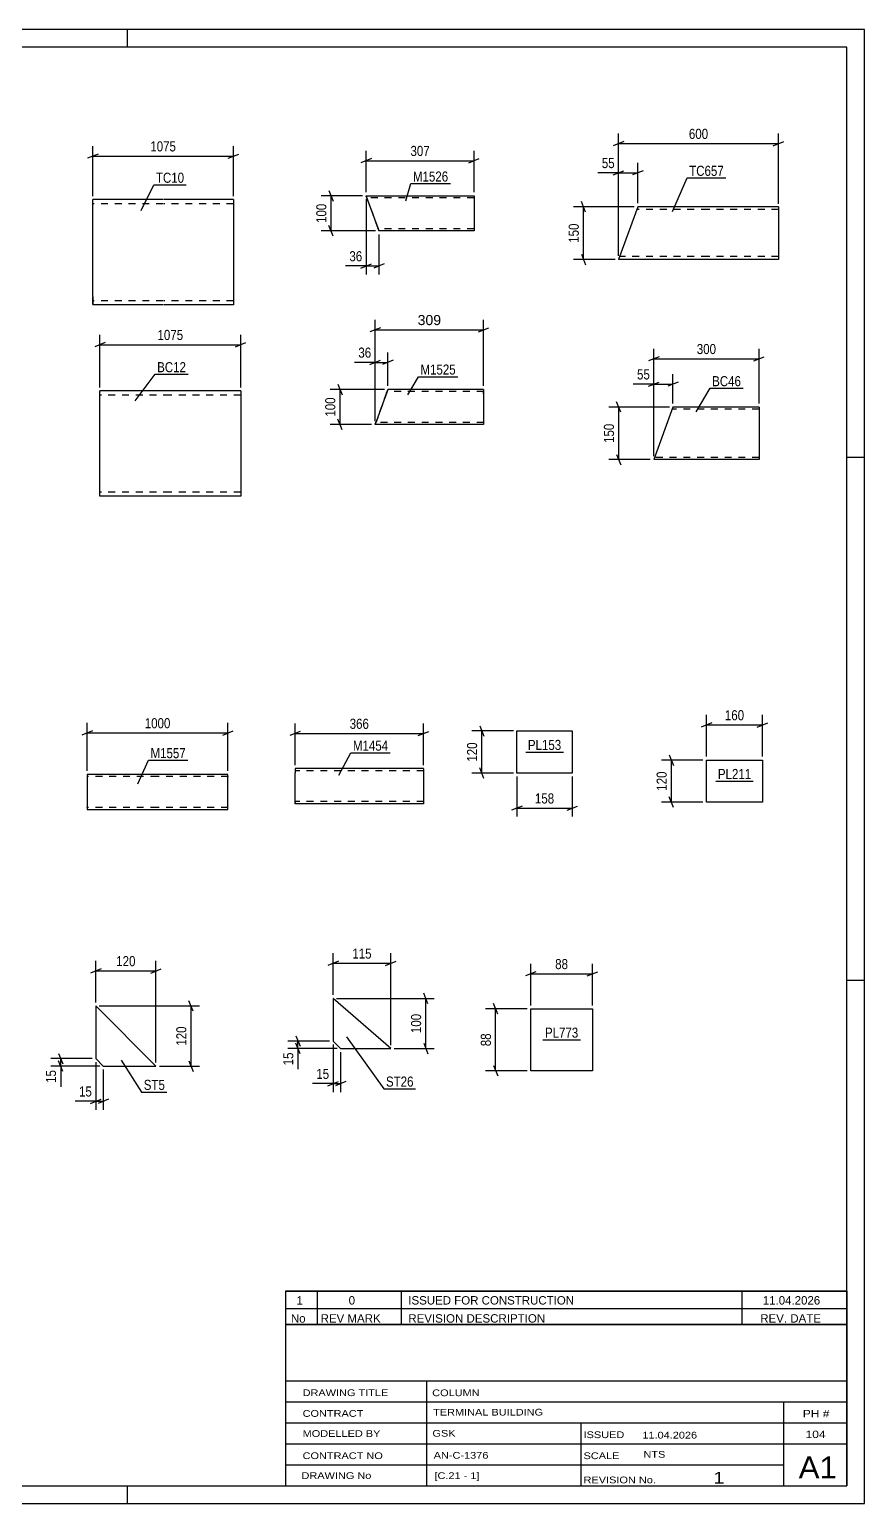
# Model space of a CAD drawing. Header units: millimetres. Extents: x 0 to 594, y 0 to 420.
# Drawn here: x 356 to 594, y 0 to 420 of the extents above; entities that cross this region are included whole.
import ezdxf

# ---------------------------------------------------------------- set-up
doc = ezdxf.new("R2010")
doc.units = ezdxf.units.MM
doc.linetypes.add('DXK_LINE_DOT2', pattern=[3.9198, 1.9599, -1.9599])
doc.styles.add('Arial', font='ARIAL.TTF', dxfattribs={"height": 0.2})
doc.styles.add('Arial Narrow', font='ARIALN.TTF', dxfattribs={"height": 0.2})

# ---------------------------------------------------------------- blocks, each defined once
blk = doc.blocks.new('Unknown-348436126-1134')
at = {"color": 5, "linetype": 'Continuous'}
for p, q in [((594, 420), (0, 420)), ((384, 415), (384, 420)), ((594, 0), (594, 420)), ((589, 415), (5, 415)), ((589, 5), (589, 415)), ((594, 298), (589, 298)), ((594, 149), (589, 149)), ((5, 5), (589, 5)), ((384, 0), (384, 5)), ((0, 0), (594, 0))]:
    blk.add_line(p, q, dxfattribs=at)
blk = doc.blocks.new('Part-348436126-11167 - 11166')
at = {"color": 2, "linetype": 'Continuous'}
for p, q in [((392.5, 207.73), (372.5, 207.73)), ((372.5, 207.73), (372.5, 197.82)), ((412.6, 207.73), (392.6, 207.73)), ((412.6, 198.93), (412.6, 207.73)), ((372.5, 197.82), (372.5, 197.73)), ((372.5, 197.73), (392.5, 197.73)), ((392.6, 197.73), (412.6, 197.73)), ((412.6, 197.73), (412.6, 198.93))]:
    blk.add_line(p, q, dxfattribs=at)
at = {"color": 7, "linetype": 'DXK_LINE_DOT2'}
for p, q in [((392.5, 207.13), (372.5, 207.13)), ((412.6, 207.13), (392.6, 207.13)), ((412.6, 207.08), (412.6, 207.13)), ((412.6, 207.13), (412.6, 207.08)), ((412.6, 206.98), (412.6, 207.08)), ((412.6, 207.08), (412.6, 206.98)), ((372.5, 198.33), (372.5, 198.37)), ((392.5, 198.33), (372.5, 198.33)), ((412.6, 198.33), (392.6, 198.33)), ((412.6, 198.37), (412.6, 198.7)), ((412.6, 198.33), (412.6, 198.37))]:
    blk.add_line(p, q, dxfattribs=at)
blk = doc.blocks.new('Part-348436126-10998 - 10997')
at = {"color": 2, "linetype": 'Continuous'}
for p, q in [((394.09, 371.52), (374.09, 371.52)), ((374.09, 343.92), (374.09, 371.52)), ((414.19, 371.52), (394.19, 371.52)), ((414.19, 371.52), (414.19, 341.52)), ((374.09, 343.92), (374.09, 341.52)), ((394.09, 341.52), (374.09, 341.52)), ((414.19, 341.52), (394.19, 341.52))]:
    blk.add_line(p, q, dxfattribs=at)
at = {"color": 7, "linetype": 'DXK_LINE_DOT2'}
for p, q in [((394.09, 370.32), (374.09, 370.32)), ((414.19, 370.32), (394.19, 370.32)), ((374.09, 341.7), (374.09, 343.92)), ((374.09, 342.72), (374.09, 342.81)), ((394.09, 342.72), (374.09, 342.72)), ((414.19, 342.72), (394.19, 342.72)), ((414.19, 342.72), (414.19, 342.81))]:
    blk.add_line(p, q, dxfattribs=at)
blk = doc.blocks.new('Part-348436126-11008 - 11007')
at = {"color": 2, "linetype": 'Continuous'}
for p, q in [((396.14, 317), (376.14, 317)), ((376.14, 289.4), (376.14, 317)), ((416.24, 317), (396.24, 317)), ((416.24, 317), (416.24, 316.82)), ((416.24, 316.82), (416.24, 287)), ((376.14, 287), (376.14, 289.4)), ((396.14, 287), (376.14, 287)), ((416.24, 287), (396.24, 287))]:
    blk.add_line(p, q, dxfattribs=at)
at = {"color": 7, "linetype": 'DXK_LINE_DOT2'}
for p, q in [((396.14, 315.8), (376.14, 315.8)), ((416.24, 315.8), (396.24, 315.8)), ((376.14, 287.19), (376.14, 289.4)), ((376.14, 288.2), (376.14, 288.3)), ((396.14, 288.2), (376.14, 288.2)), ((416.24, 288.2), (396.24, 288.2)), ((416.24, 288.2), (416.24, 288.3))]:
    blk.add_line(p, q, dxfattribs=at)
blk = doc.blocks.new('Part-348436126-10974 - 10973')
at = {"color": 2, "linetype": 'Continuous'}
for p, q in [((529.38, 369.47), (523.92, 354.47)), ((549.38, 369.47), (529.38, 369.47)), ((569.48, 369.47), (549.48, 369.47)), ((569.48, 369.47), (569.48, 369.35)), ((569.48, 369.35), (569.48, 354.47)), ((549.38, 354.47), (523.92, 354.47)), ((569.48, 354.47), (549.48, 354.47))]:
    blk.add_line(p, q, dxfattribs=at)
at = {"color": 7, "linetype": 'DXK_LINE_DOT2'}
for p, q in [((549.38, 368.67), (529.09, 368.67)), ((569.48, 368.67), (549.48, 368.67)), ((524.21, 355.27), (524.23, 355.33)), ((549.38, 355.27), (524.21, 355.27)), ((569.48, 355.27), (549.48, 355.27)), ((569.48, 355.27), (569.48, 355.33))]:
    blk.add_line(p, q, dxfattribs=at)
blk = doc.blocks.new('Part-348436126-10982 - 10981')
at = {"color": 2, "linetype": 'Continuous'}
for p, q in [((539.41, 312.43), (533.95, 297.43)), ((563.95, 312.43), (539.41, 312.43)), ((563.95, 312.43), (563.95, 297.43)), ((563.95, 297.43), (533.95, 297.43))]:
    blk.add_line(p, q, dxfattribs=at)
at = {"color": 7, "linetype": 'DXK_LINE_DOT2'}
for p, q in [((563.95, 311.83), (539.19, 311.83)), ((534.17, 298.03), (534.18, 298.08)), ((563.95, 298.03), (534.17, 298.03)), ((563.95, 298.03), (563.95, 298.08))]:
    blk.add_line(p, q, dxfattribs=at)
blk = doc.blocks.new('Part-348436126-11043 - 11042')
at = {"color": 2, "linetype": 'Continuous'}
for p, q in [((374.95, 141.76), (374.95, 126.76)), ((374.95, 141.76), (392.09, 124.62)), ((374.95, 126.76), (377.09, 124.62)), ((377.09, 124.62), (392.09, 124.62))]:
    blk.add_line(p, q, dxfattribs=at)
blk = doc.blocks.new('Part-348436126-11115 - 11114')
at = {"color": 2, "linetype": 'Continuous'}
for p, q in [((494.94, 208.12), (494.94, 220.12)), ((494.94, 220.12), (510.72, 220.12)), ((510.72, 220.12), (510.72, 208.12)), ((510.72, 208.12), (494.94, 208.12))]:
    blk.add_line(p, q, dxfattribs=at)
blk = doc.blocks.new('Part-348436126-11127 - 11126')
at = {"color": 2, "linetype": 'Continuous'}
for p, q in [((548.97, 199.83), (548.97, 211.83)), ((548.97, 211.83), (564.94, 211.83)), ((564.94, 211.83), (564.94, 199.83)), ((564.94, 199.83), (548.97, 199.83))]:
    blk.add_line(p, q, dxfattribs=at)
blk = doc.blocks.new('Part-348436126-11135 - 11134')
at = {"color": 2, "linetype": 'Continuous'}
for p, q in [((431.72, 209.39), (431.72, 208.19)), ((468.34, 209.39), (431.72, 209.39)), ((431.72, 200.13), (431.72, 208.19)), ((468.34, 209.3), (468.34, 209.39)), ((468.34, 209.3), (468.34, 208.19)), ((468.34, 208.19), (468.34, 199.39)), ((431.72, 199.48), (431.72, 200.13)), ((431.72, 199.39), (431.72, 199.48)), ((468.34, 199.39), (431.72, 199.39))]:
    blk.add_line(p, q, dxfattribs=at)
at = {"color": 7, "linetype": 'DXK_LINE_DOT2'}
for p, q in [((468.34, 208.79), (431.72, 208.79)), ((468.34, 209.04), (468.34, 208.19)), ((431.72, 200.13), (431.72, 199.74)), ((431.72, 199.99), (431.72, 200.04)), ((468.34, 199.99), (431.72, 199.99)), ((431.72, 199.39), (431.72, 199.39)), ((468.34, 200.04), (468.34, 200.13)), ((468.34, 199.99), (468.34, 200.04)), ((468.34, 199.99), (468.34, 200.04))]:
    blk.add_line(p, q, dxfattribs=at)
blk = doc.blocks.new('Part-348436126-11153 - 11152')
at = {"color": 2, "linetype": 'Continuous'}
for p, q in [((457.91, 316.69), (454.81, 308.17)), ((457.91, 316.69), (458.05, 317.08)), ((458.05, 317.08), (458.15, 317.34)), ((458.15, 317.34), (458.18, 317.43)), ((458.18, 317.43), (458.18, 317.43)), ((485.46, 317.43), (458.18, 317.43)), ((485.46, 317.43), (485.46, 317.34)), ((485.46, 317.34), (485.46, 316.23)), ((485.46, 316.23), (485.46, 307.43)), ((454.54, 307.43), (454.57, 307.52)), ((454.54, 307.43), (454.54, 307.43)), ((485.46, 307.43), (454.54, 307.43)), ((454.57, 307.52), (454.67, 307.78)), ((454.67, 307.78), (454.81, 308.17))]:
    blk.add_line(p, q, dxfattribs=at)
at = {"color": 7, "linetype": 'DXK_LINE_DOT2'}
for p, q in [((457.96, 316.83), (454.89, 308.4)), ((457.82, 316.46), (454.89, 308.4)), ((457.83, 316.46), (454.89, 308.4)), ((457.82, 316.46), (457.94, 316.79)), ((457.83, 316.46), (457.9, 316.66)), ((457.9, 316.66), (457.91, 316.69)), ((457.91, 316.69), (457.94, 316.79)), ((457.94, 316.79), (457.96, 316.83)), ((457.94, 316.79), (457.96, 316.83)), ((458.05, 317.08), (457.96, 316.83)), ((457.96, 316.83), (457.96, 316.83)), ((485.46, 316.83), (457.96, 316.83)), ((458.14, 317.34), (458.05, 317.08)), ((458.18, 317.43), (458.14, 317.34)), ((458.18, 317.43), (458.18, 317.43)), ((485.46, 316.23), (485.46, 317.08)), ((454.57, 307.52), (454.54, 307.43)), ((454.54, 307.43), (454.54, 307.43)), ((454.67, 307.78), (454.57, 307.52)), ((454.77, 308.08), (454.67, 307.78)), ((454.76, 308.03), (454.77, 308.08)), ((454.77, 308.08), (454.76, 308.03)), ((454.76, 308.03), (454.76, 308.03)), ((485.46, 308.03), (454.76, 308.03)), ((454.89, 308.4), (454.77, 308.08)), ((454.89, 308.4), (454.77, 308.08)), ((454.77, 308.08), (454.82, 308.21)), ((454.82, 308.21), (454.89, 308.4)), ((485.46, 308.03), (485.46, 308.08))]:
    blk.add_line(p, q, dxfattribs=at)
blk = doc.blocks.new('Part-348436126-11160 - 11159')
at = {"color": 2, "linetype": 'Continuous'}
for p, q in [((451.99, 372.61), (451.99, 372.61)), ((452.03, 372.52), (451.99, 372.61)), ((451.99, 372.61), (482.72, 372.61)), ((452.12, 372.26), (452.03, 372.52)), ((452.26, 371.87), (452.12, 372.26)), ((455.37, 363.35), (452.26, 371.87)), ((482.72, 372.61), (482.72, 362.61)), ((455.51, 362.96), (455.37, 363.35)), ((455.6, 362.7), (455.51, 362.96)), ((455.64, 362.61), (455.6, 362.7)), ((455.64, 362.61), (455.64, 362.61)), ((482.72, 362.61), (455.64, 362.61))]:
    blk.add_line(p, q, dxfattribs=at)
at = {"color": 7, "linetype": 'DXK_LINE_DOT2'}
for p, q in [((451.99, 372.61), (451.99, 372.61)), ((451.99, 372.61), (452.03, 372.52)), ((452.03, 372.52), (452.12, 372.26)), ((452.12, 372.26), (452.21, 372.01)), ((455.4, 363.26), (452.21, 372.01)), ((452.21, 372.01), (452.21, 372.01)), ((482.72, 372.01), (452.21, 372.01)), ((452.23, 371.97), (452.21, 372.01)), ((452.23, 371.97), (452.21, 372.01)), ((452.35, 371.64), (452.23, 371.97)), ((452.26, 371.87), (452.23, 371.97)), ((452.28, 371.84), (452.26, 371.87)), ((452.35, 371.64), (452.28, 371.84)), ((455.28, 363.58), (452.35, 371.64)), ((455.28, 363.58), (452.35, 371.64)), ((482.72, 372.52), (482.72, 372.61)), ((455.35, 363.39), (455.28, 363.58)), ((455.28, 363.58), (455.4, 363.26)), ((455.4, 363.26), (455.35, 363.39)), ((455.42, 363.21), (455.4, 363.26)), ((455.4, 363.26), (455.42, 363.21)), ((455.4, 363.26), (455.51, 362.96)), ((455.42, 363.21), (455.42, 363.21)), ((482.72, 363.21), (455.42, 363.21)), ((455.51, 362.96), (455.6, 362.7)), ((455.6, 362.7), (455.64, 362.61)), ((455.64, 362.61), (455.64, 362.61)), ((482.72, 363.21), (482.72, 363.26))]:
    blk.add_line(p, q, dxfattribs=at)
blk = doc.blocks.new('Part-348436126-11174 - 11173')
at = {"color": 2, "linetype": 'Continuous'}
for p, q in [((498.88, 123.33), (498.88, 140.93)), ((498.88, 140.93), (516.48, 140.93)), ((516.48, 140.93), (516.48, 123.33)), ((516.48, 123.33), (498.88, 123.33))]:
    blk.add_line(p, q, dxfattribs=at)
blk = doc.blocks.new('Part-348436126-11209 - 11208')
at = {"color": 2, "linetype": 'Continuous'}
for p, q in [((442.56, 143.92), (442.56, 131.78)), ((458.99, 129.64), (442.56, 143.92)), ((442.56, 131.78), (444.71, 129.64)), ((444.71, 129.64), (458.99, 129.64))]:
    blk.add_line(p, q, dxfattribs=at)
blk = doc.blocks.new('StraightDimension-348436126-11677 - 11166')
at = {"color": 7, "linetype": 'Continuous'}
for p, q in [((374, 220.15), (371, 218.95)), ((372.5, 208.73), (372.5, 222.4)), ((372.5, 219.55), (412.6, 219.55)), ((411.1, 218.95), (414.1, 220.15)), ((412.6, 208.73), (412.6, 222.4))]:
    blk.add_line(p, q, dxfattribs=at)
at = {"color": 0}
blk.add_wipeout([(396.81, 220.3), (396.81, 224.5), (388.3, 224.5), (388.3, 220.3)], dxfattribs=at)
at = {"color": 3, "style": 'Arial Narrow'}
blk.add_text('1000', height=2.863, dxfattribs=at).set_placement((388.9, 220.9))
blk = doc.blocks.new('StraightDimension-348436126-11377 - 10997')
at = {"color": 7, "linetype": 'Continuous'}
for p, q in [((374.09, 372.52), (374.09, 386.76)), ((414.19, 372.52), (414.19, 386.76)), ((375.59, 384.51), (372.59, 383.31)), ((374.09, 383.91), (414.19, 383.91)), ((412.69, 383.31), (415.69, 384.51))]:
    blk.add_line(p, q, dxfattribs=at)
at = {"color": 0}
blk.add_wipeout([(398.39, 384.66), (398.39, 388.86), (389.88, 388.86), (389.88, 384.66)], dxfattribs=at)
at = {"color": 3, "style": 'Arial Narrow'}
blk.add_text('1075', height=2.863, dxfattribs=at).set_placement((390.48, 385.26))
blk = doc.blocks.new('StraightDimension-348436126-11381 - 11007')
at = {"color": 7, "linetype": 'Continuous'}
for p, q in [((376.14, 318), (376.14, 333.03)), ((416.24, 318), (416.24, 333.03)), ((377.64, 330.78), (374.64, 329.58)), ((376.14, 330.18), (416.24, 330.18)), ((414.74, 329.58), (417.74, 330.78))]:
    blk.add_line(p, q, dxfattribs=at)
at = {"color": 0}
blk.add_wipeout([(400.45, 330.93), (400.45, 335.13), (391.93, 335.13), (391.93, 330.93)], dxfattribs=at)
at = {"color": 3, "style": 'Arial Narrow'}
blk.add_text('1075', height=2.863, dxfattribs=at).set_placement((392.53, 331.53))
blk = doc.blocks.new('StraightDimension-348436126-11277 - 10973')
at = {"color": 7, "linetype": 'Continuous'}
for p, q in [((525.42, 388.07), (522.42, 386.87)), ((523.92, 355.47), (523.92, 390.32)), ((523.92, 387.47), (569.48, 387.47)), ((567.98, 386.87), (570.98, 388.07)), ((569.48, 370.35), (569.48, 390.32))]:
    blk.add_line(p, q, dxfattribs=at)
at = {"color": 0}
blk.add_wipeout([(550.04, 388.22), (550.04, 392.42), (543.35, 392.42), (543.35, 388.22)], dxfattribs=at)
at = {"color": 3, "style": 'Arial Narrow'}
blk.add_text('600', height=2.863, dxfattribs=at).set_placement((543.95, 388.82))
blk = doc.blocks.new('StraightDimension-348436126-11267 - 10973')
at = {"color": 7, "linetype": 'Continuous'}
for p, q in [((522.42, 378.56), (525.42, 379.76)), ((523.92, 355.47), (523.92, 382.01)), ((523.92, 379.16), (529.38, 379.16)), ((530.88, 379.76), (527.88, 378.56)), ((529.38, 370.47), (529.38, 382.01))]:
    blk.add_line(p, q, dxfattribs=at)
at = {"color": 0}
blk.add_wipeout([(523.39, 379.91), (523.39, 384.11), (518.54, 384.11), (518.54, 379.91)], dxfattribs=at)
at = {"color": 7, "linetype": 'Continuous'}
blk.add_line((523.92, 379.16), (518.01, 379.16), dxfattribs=at)
blk.add_line((523.92, 379.16), (518.01, 379.16), dxfattribs=at)
at = {"color": 3, "style": 'Arial Narrow'}
blk.add_text('55', height=2.863, dxfattribs=at).set_placement((519.14, 380.51))
blk = doc.blocks.new('StraightDimension-348436126-11271 - 10973')
at = {"color": 7, "linetype": 'Continuous'}
for p, q in [((514.52, 367.97), (513.32, 370.97)), ((528.38, 369.47), (511.07, 369.47)), ((513.92, 354.47), (513.92, 369.47)), ((522.92, 354.47), (511.07, 354.47)), ((513.32, 355.97), (514.52, 352.97))]:
    blk.add_line(p, q, dxfattribs=at)
at = {"color": 0}
blk.add_wipeout([(513.17, 365.31), (508.97, 365.31), (508.97, 358.63), (513.17, 358.63)], dxfattribs=at)
at = {"color": 3, "style": 'Arial Narrow'}
blk.add_text('150', height=2.863, rotation=90.0002, dxfattribs=at).set_placement((512.57, 359.23))
blk = doc.blocks.new('StraightDimension-348436126-11285 - 10981')
at = {"color": 7, "linetype": 'Continuous'}
for p, q in [((538.41, 312.43), (521.1, 312.43)), ((524.55, 310.93), (523.35, 313.93)), ((523.95, 297.43), (523.95, 312.43)), ((523.35, 298.93), (524.55, 295.93)), ((532.95, 297.43), (521.1, 297.43))]:
    blk.add_line(p, q, dxfattribs=at)
at = {"color": 0}
blk.add_wipeout([(523.2, 308.27), (519, 308.27), (519, 301.59), (523.2, 301.59)], dxfattribs=at)
at = {"color": 3, "style": 'Arial Narrow'}
blk.add_text('150', height=2.863, rotation=90.0002, dxfattribs=at).set_placement((522.6, 302.19))
blk = doc.blocks.new('StraightDimension-348436126-11281 - 10981')
at = {"color": 7, "linetype": 'Continuous'}
for p, q in [((532.45, 318.34), (535.45, 319.54)), ((533.95, 298.43), (533.95, 321.79)), ((540.91, 319.54), (537.91, 318.34)), ((539.41, 313.43), (539.41, 321.79)), ((533.95, 318.94), (539.41, 318.94))]:
    blk.add_line(p, q, dxfattribs=at)
at = {"color": 0}
blk.add_wipeout([(533.42, 319.69), (533.42, 323.89), (528.57, 323.89), (528.57, 319.69)], dxfattribs=at)
at = {"color": 7, "linetype": 'Continuous'}
blk.add_line((533.95, 318.94), (528.04, 318.94), dxfattribs=at)
blk.add_line((533.95, 318.94), (528.04, 318.94), dxfattribs=at)
at = {"color": 3, "style": 'Arial Narrow'}
blk.add_text('55', height=2.863, dxfattribs=at).set_placement((529.17, 320.29))
blk = doc.blocks.new('StraightDimension-348436126-11291 - 10981')
at = {"color": 7, "linetype": 'Continuous'}
for p, q in [((533.95, 298.43), (533.95, 329.02)), ((563.95, 313.43), (563.95, 329.02)), ((535.45, 326.77), (532.45, 325.57)), ((533.95, 326.17), (563.95, 326.17)), ((562.45, 325.57), (565.45, 326.77))]:
    blk.add_line(p, q, dxfattribs=at)
at = {"color": 0}
blk.add_wipeout([(552.29, 326.92), (552.29, 331.12), (545.61, 331.12), (545.61, 326.92)], dxfattribs=at)
at = {"color": 3, "style": 'Arial Narrow'}
blk.add_text('300', height=2.863, dxfattribs=at).set_placement((546.21, 327.52))
blk = doc.blocks.new('StraightDimension-348436126-11513 - 11042')
at = {"color": 7, "linetype": 'Continuous'}
for p, q in [((373.95, 126.76), (362.1, 126.76)), ((364.35, 128.26), (365.55, 125.26)), ((365.55, 123.12), (364.35, 126.12)), ((364.95, 124.62), (364.95, 126.76)), ((376.09, 124.62), (362.1, 124.62))]:
    blk.add_line(p, q, dxfattribs=at)
at = {"color": 0}
blk.add_wipeout([(364.2, 124.1), (360, 124.1), (360, 119.24), (364.2, 119.24)], dxfattribs=at)
at = {"color": 7, "linetype": 'Continuous'}
blk.add_line((364.95, 124.62), (364.95, 118.72), dxfattribs=at)
blk.add_line((364.95, 124.62), (364.95, 118.72), dxfattribs=at)
at = {"color": 3, "style": 'Arial Narrow'}
blk.add_text('15', height=2.863, rotation=90.0002, dxfattribs=at).set_placement((363.6, 119.84))
blk = doc.blocks.new('StraightDimension-348436126-11505 - 11042')
at = {"color": 7, "linetype": 'Continuous'}
for p, q in [((374.95, 125.76), (374.95, 112.22)), ((377.09, 123.62), (377.09, 112.22)), ((373.45, 114.02), (376.45, 115.22)), ((374.95, 114.62), (377.09, 114.62)), ((378.59, 115.22), (375.59, 114.02))]:
    blk.add_line(p, q, dxfattribs=at)
at = {"color": 0}
blk.add_wipeout([(374.42, 115.37), (374.42, 119.57), (369.56, 119.57), (369.56, 115.37)], dxfattribs=at)
at = {"color": 7, "linetype": 'Continuous'}
blk.add_line((374.95, 114.62), (369.04, 114.62), dxfattribs=at)
blk.add_line((374.95, 114.62), (369.04, 114.62), dxfattribs=at)
at = {"color": 3, "style": 'Arial Narrow'}
blk.add_text('15', height=2.863, dxfattribs=at).set_placement((370.16, 115.97))
blk = doc.blocks.new('StraightDimension-348436126-11517 - 11042')
at = {"color": 7, "linetype": 'Continuous'}
for p, q in [((402.69, 140.26), (401.49, 143.26)), ((375.95, 141.76), (404.49, 141.76)), ((402.09, 124.62), (402.09, 141.76)), ((401.49, 126.12), (402.69, 123.12)), ((393.09, 124.62), (404.49, 124.62))]:
    blk.add_line(p, q, dxfattribs=at)
at = {"color": 0}
blk.add_wipeout([(401.34, 136.54), (397.14, 136.54), (397.14, 129.85), (401.34, 129.85)], dxfattribs=at)
at = {"color": 3, "style": 'Arial Narrow'}
blk.add_text('120', height=2.863, rotation=90.0002, dxfattribs=at).set_placement((400.74, 130.45))
blk = doc.blocks.new('StraightDimension-348436126-11509 - 11042')
at = {"color": 7, "linetype": 'Continuous'}
for p, q in [((376.45, 152.36), (373.45, 151.16)), ((374.95, 142.76), (374.95, 154.61)), ((374.95, 151.76), (392.09, 151.76)), ((390.59, 151.16), (393.59, 152.36)), ((392.09, 125.62), (392.09, 154.61))]:
    blk.add_line(p, q, dxfattribs=at)
at = {"color": 0}
blk.add_wipeout([(386.86, 152.51), (386.86, 156.71), (380.17, 156.71), (380.17, 152.51)], dxfattribs=at)
at = {"color": 3, "style": 'Arial Narrow'}
blk.add_text('120', height=2.863, dxfattribs=at).set_placement((380.77, 153.11))
blk = doc.blocks.new('StraightDimension-348436126-11593 - 11114')
at = {"color": 7, "linetype": 'Continuous'}
for p, q in [((493.94, 220.12), (482.09, 220.12)), ((484.34, 221.62), (485.54, 218.62)), ((484.94, 208.12), (484.94, 220.12)), ((493.94, 208.12), (482.09, 208.12)), ((485.54, 206.62), (484.34, 209.62))]:
    blk.add_line(p, q, dxfattribs=at)
at = {"color": 0}
blk.add_wipeout([(484.19, 217.47), (479.99, 217.47), (479.99, 210.78), (484.19, 210.78)], dxfattribs=at)
at = {"color": 3, "style": 'Arial Narrow'}
blk.add_text('120', height=2.863, rotation=90.0002, dxfattribs=at).set_placement((483.59, 211.38))
blk = doc.blocks.new('StraightDimension-348436126-11597 - 11114')
at = {"color": 7, "linetype": 'Continuous'}
for p, q in [((494.94, 207.12), (494.94, 195.72)), ((510.72, 207.12), (510.72, 195.72)), ((496.44, 198.72), (493.44, 197.52)), ((494.94, 198.12), (510.72, 198.12)), ((509.22, 197.52), (512.22, 198.72))]:
    blk.add_line(p, q, dxfattribs=at)
at = {"color": 0}
blk.add_wipeout([(506.17, 198.87), (506.17, 203.07), (499.48, 203.07), (499.48, 198.87)], dxfattribs=at)
at = {"color": 3, "style": 'Arial Narrow'}
blk.add_text('158', height=2.863, dxfattribs=at).set_placement((500.08, 199.47))
blk = doc.blocks.new('StraightDimension-348436126-11605 - 11126')
at = {"color": 7, "linetype": 'Continuous'}
for p, q in [((548.97, 212.83), (548.97, 224.68)), ((564.94, 212.83), (564.94, 224.68)), ((550.47, 222.43), (547.47, 221.23)), ((548.97, 221.83), (564.94, 221.83)), ((563.44, 221.23), (566.44, 222.43))]:
    blk.add_line(p, q, dxfattribs=at)
at = {"color": 0}
blk.add_wipeout([(560.3, 222.58), (560.3, 226.78), (553.61, 226.78), (553.61, 222.58)], dxfattribs=at)
at = {"color": 3, "style": 'Arial Narrow'}
blk.add_text('160', height=2.863, dxfattribs=at).set_placement((554.21, 223.18))
blk = doc.blocks.new('StraightDimension-348436126-11601 - 11126')
at = {"color": 7, "linetype": 'Continuous'}
for p, q in [((547.97, 211.83), (536.12, 211.83)), ((538.37, 213.33), (539.57, 210.33)), ((538.97, 199.83), (538.97, 211.83)), ((547.97, 199.83), (536.12, 199.83)), ((539.57, 198.33), (538.37, 201.33))]:
    blk.add_line(p, q, dxfattribs=at)
at = {"color": 0}
blk.add_wipeout([(538.22, 209.18), (534.02, 209.18), (534.02, 202.49), (538.22, 202.49)], dxfattribs=at)
at = {"color": 3, "style": 'Arial Narrow'}
blk.add_text('120', height=2.863, rotation=90.0002, dxfattribs=at).set_placement((537.62, 203.09))
blk = doc.blocks.new('StraightDimension-348436126-11609 - 11134')
at = {"color": 7, "linetype": 'Continuous'}
for p, q in [((433.22, 219.99), (430.22, 218.79)), ((431.72, 210.39), (431.72, 222.24)), ((431.72, 219.39), (468.34, 219.39)), ((466.84, 218.79), (469.84, 219.99)), ((468.34, 210.39), (468.34, 222.24))]:
    blk.add_line(p, q, dxfattribs=at)
at = {"color": 0}
blk.add_wipeout([(453.37, 220.14), (453.37, 224.34), (446.69, 224.34), (446.69, 220.14)], dxfattribs=at)
at = {"color": 3, "style": 'Arial Narrow'}
blk.add_text('366', height=2.863, dxfattribs=at).set_placement((447.29, 220.74))
blk = doc.blocks.new('StraightDimension-348436126-11649 - 11152')
at = {"color": 7, "linetype": 'Continuous'}
for p, q in [((454.54, 308.43), (454.54, 327.99)), ((458.18, 318.43), (458.18, 327.99)), ((453.04, 324.54), (456.04, 325.74)), ((454.54, 325.14), (458.18, 325.14)), ((459.68, 325.74), (456.68, 324.54))]:
    blk.add_line(p, q, dxfattribs=at)
at = {"color": 0}
blk.add_wipeout([(454.01, 325.89), (454.01, 330.09), (449.16, 330.09), (449.16, 325.89)], dxfattribs=at)
at = {"color": 7, "linetype": 'Continuous'}
blk.add_line((454.54, 325.14), (448.63, 325.14), dxfattribs=at)
blk.add_line((454.54, 325.14), (448.63, 325.14), dxfattribs=at)
at = {"color": 3, "style": 'Arial Narrow'}
blk.add_text('36', height=2.863, dxfattribs=at).set_placement((449.76, 326.49))
blk = doc.blocks.new('StraightDimension-348436126-11653 - 11152')
at = {"color": 7, "linetype": 'Continuous'}
for p, q in [((457.18, 317.43), (441.69, 317.43)), ((443.94, 318.93), (445.14, 315.93)), ((444.54, 307.43), (444.54, 317.43)), ((453.54, 307.43), (441.69, 307.43)), ((445.14, 305.93), (443.94, 308.93))]:
    blk.add_line(p, q, dxfattribs=at)
at = {"color": 0}
blk.add_wipeout([(443.79, 315.77), (439.59, 315.77), (439.59, 309.09), (443.79, 309.09)], dxfattribs=at)
at = {"color": 3, "style": 'Arial Narrow'}
blk.add_text('100', height=2.863, rotation=90.0002, dxfattribs=at).set_placement((443.19, 309.69))
blk = doc.blocks.new('StraightDimension-348436126-14249 - 11152')
at = {"color": 7, "linetype": 'Continuous'}
for p, q in [((454.54, 308.43), (454.54, 337.27)), ((485.46, 318.43), (485.46, 337.27)), ((456.04, 335.02), (453.04, 333.82)), ((454.54, 334.42), (485.46, 334.42)), ((483.96, 333.82), (486.96, 335.02))]:
    blk.add_line(p, q, dxfattribs=at)
at = {"color": 0}
blk.add_wipeout([(473.93, 335.17), (473.93, 339.37), (466.06, 339.37), (466.06, 335.17)], dxfattribs=at)
at = {"color": 3, "style": 'Arial'}
blk.add_text('309', height=2.865, dxfattribs=at).set_placement((466.66, 335.77))
blk = doc.blocks.new('StraightDimension-348436126-11667 - 11159')
at = {"color": 7, "linetype": 'Continuous'}
for p, q in [((441.39, 374.11), (442.59, 371.11)), ((450.99, 372.61), (439.14, 372.61)), ((441.99, 362.61), (441.99, 372.61)), ((454.64, 362.61), (439.14, 362.61)), ((442.59, 361.11), (441.39, 364.11))]:
    blk.add_line(p, q, dxfattribs=at)
at = {"color": 0}
blk.add_wipeout([(441.24, 370.96), (437.04, 370.96), (437.04, 364.27), (441.24, 364.27)], dxfattribs=at)
at = {"color": 3, "style": 'Arial Narrow'}
blk.add_text('100', height=2.863, rotation=90.0002, dxfattribs=at).set_placement((440.64, 364.87))
blk = doc.blocks.new('StraightDimension-348436126-11663 - 11159')
at = {"color": 7, "linetype": 'Continuous'}
for p, q in [((451.99, 371.61), (451.99, 350.21)), ((455.64, 361.61), (455.64, 350.21)), ((450.49, 352.01), (453.49, 353.21)), ((457.14, 353.21), (454.14, 352.01)), ((451.99, 352.61), (455.64, 352.61))]:
    blk.add_line(p, q, dxfattribs=at)
at = {"color": 0}
blk.add_wipeout([(451.47, 353.36), (451.47, 357.56), (446.61, 357.56), (446.61, 353.36)], dxfattribs=at)
at = {"color": 7, "linetype": 'Continuous'}
blk.add_line((451.99, 352.61), (446.09, 352.61), dxfattribs=at)
blk.add_line((451.99, 352.61), (446.09, 352.61), dxfattribs=at)
at = {"color": 3, "style": 'Arial Narrow'}
blk.add_text('36', height=2.863, dxfattribs=at).set_placement((447.21, 353.96))
blk = doc.blocks.new('StraightDimension-348436126-11673 - 11159')
at = {"color": 7, "linetype": 'Continuous'}
for p, q in [((453.49, 383.21), (450.49, 382.01)), ((451.99, 373.61), (451.99, 385.46)), ((451.99, 382.61), (482.72, 382.61)), ((481.22, 382.01), (484.22, 383.21)), ((482.72, 373.61), (482.72, 385.46))]:
    blk.add_line(p, q, dxfattribs=at)
at = {"color": 0}
blk.add_wipeout([(470.7, 383.36), (470.7, 387.56), (464.02, 387.56), (464.02, 383.36)], dxfattribs=at)
at = {"color": 3, "style": 'Arial Narrow'}
blk.add_text('307', height=2.863, dxfattribs=at).set_placement((464.62, 383.96))
blk = doc.blocks.new('StraightDimension-348436126-11681 - 11173')
at = {"color": 7, "linetype": 'Continuous'}
for p, q in [((497.88, 140.93), (486.03, 140.93)), ((489.48, 139.43), (488.28, 142.43)), ((488.88, 123.33), (488.88, 140.93)), ((497.88, 123.33), (486.03, 123.33)), ((488.28, 124.83), (489.48, 121.83))]:
    blk.add_line(p, q, dxfattribs=at)
at = {"color": 0}
blk.add_wipeout([(488.13, 134.56), (483.93, 134.56), (483.93, 129.7), (488.13, 129.7)], dxfattribs=at)
at = {"color": 3, "style": 'Arial Narrow'}
blk.add_text('88', height=2.863, rotation=90.0002, dxfattribs=at).set_placement((487.53, 130.3))
blk = doc.blocks.new('StraightDimension-348436126-11685 - 11173')
at = {"color": 7, "linetype": 'Continuous'}
for p, q in [((500.38, 151.53), (497.38, 150.33)), ((498.88, 141.93), (498.88, 153.78)), ((514.98, 150.33), (517.98, 151.53)), ((516.48, 141.93), (516.48, 153.78)), ((498.88, 150.93), (516.48, 150.93))]:
    blk.add_line(p, q, dxfattribs=at)
at = {"color": 0}
blk.add_wipeout([(510.11, 151.68), (510.11, 155.88), (505.25, 155.88), (505.25, 151.68)], dxfattribs=at)
at = {"color": 3, "style": 'Arial Narrow'}
blk.add_text('88', height=2.863, dxfattribs=at).set_placement((505.85, 152.28))
blk = doc.blocks.new('StraightDimension-348436126-11817 - 11208')
at = {"color": 7, "linetype": 'Continuous'}
for p, q in [((441.56, 131.78), (429.71, 131.78)), ((431.96, 133.28), (433.16, 130.28)), ((433.16, 128.14), (431.96, 131.14)), ((432.56, 129.64), (432.56, 131.78)), ((443.71, 129.64), (429.71, 129.64))]:
    blk.add_line(p, q, dxfattribs=at)
at = {"color": 0}
blk.add_wipeout([(431.81, 129.11), (427.61, 129.11), (427.61, 124.25), (431.81, 124.25)], dxfattribs=at)
at = {"color": 7, "linetype": 'Continuous'}
blk.add_line((432.56, 129.64), (432.56, 123.73), dxfattribs=at)
blk.add_line((432.56, 129.64), (432.56, 123.73), dxfattribs=at)
at = {"color": 3, "style": 'Arial Narrow'}
blk.add_text('15', height=2.863, rotation=90.0002, dxfattribs=at).set_placement((431.21, 124.85))
blk = doc.blocks.new('StraightDimension-348436126-11809 - 11208')
at = {"color": 7, "linetype": 'Continuous'}
for p, q in [((442.56, 130.78), (442.56, 117.24)), ((444.71, 128.64), (444.71, 117.24)), ((441.06, 119.04), (444.06, 120.24)), ((442.56, 119.64), (444.71, 119.64)), ((446.21, 120.24), (443.21, 119.04))]:
    blk.add_line(p, q, dxfattribs=at)
at = {"color": 0}
blk.add_wipeout([(442.04, 120.39), (442.04, 124.59), (437.18, 124.59), (437.18, 120.39)], dxfattribs=at)
at = {"color": 7, "linetype": 'Continuous'}
blk.add_line((442.56, 119.64), (436.66, 119.64), dxfattribs=at)
blk.add_line((442.56, 119.64), (436.66, 119.64), dxfattribs=at)
at = {"color": 3, "style": 'Arial Narrow'}
blk.add_text('15', height=2.863, dxfattribs=at).set_placement((437.78, 120.99))
blk = doc.blocks.new('StraightDimension-348436126-11821 - 11208')
at = {"color": 7, "linetype": 'Continuous'}
for p, q in [((443.56, 143.92), (471.39, 143.92)), ((469.59, 142.42), (468.39, 145.42)), ((468.99, 129.64), (468.99, 143.92)), ((468.39, 131.14), (469.59, 128.14)), ((459.99, 129.64), (471.39, 129.64))]:
    blk.add_line(p, q, dxfattribs=at)
at = {"color": 0}
blk.add_wipeout([(468.24, 140.12), (464.04, 140.12), (464.04, 133.44), (468.24, 133.44)], dxfattribs=at)
at = {"color": 3, "style": 'Arial Narrow'}
blk.add_text('100', height=2.863, rotation=90.0002, dxfattribs=at).set_placement((467.64, 134.04))
blk = doc.blocks.new('StraightDimension-348436126-11813 - 11208')
at = {"color": 7, "linetype": 'Continuous'}
for p, q in [((442.56, 144.92), (442.56, 156.77)), ((458.99, 130.64), (458.99, 156.77)), ((444.06, 154.52), (441.06, 153.32)), ((442.56, 153.92), (458.99, 153.92)), ((457.49, 153.32), (460.49, 154.52))]:
    blk.add_line(p, q, dxfattribs=at)
at = {"color": 0}
blk.add_wipeout([(454.12, 154.67), (454.12, 158.87), (447.44, 158.87), (447.44, 154.67)], dxfattribs=at)
at = {"color": 3, "style": 'Arial Narrow'}
blk.add_text('115', height=2.863, dxfattribs=at).set_placement((448.04, 155.27))
blk = doc.blocks.new('Mark-348436126-11882 - 11166')
at = {"color": 0}
blk.add_wipeout([(400.59, 212.38), (400.59, 215.38), (390.54, 215.38), (390.54, 212.38)], dxfattribs=at)
blk.add_wipeout([(400.59, 212.38), (400.59, 215.38), (390.54, 215.38), (390.54, 212.38)], dxfattribs=at)
at = {"color": 30, "linetype": 'Continuous'}
for p, q in [((386.92, 205.03), (389.94, 211.78)), ((389.94, 211.78), (401.19, 211.78))]:
    blk.add_line(p, q, dxfattribs=at)
at = {"color": 3, "style": 'Arial Narrow'}
blk.add_text('M1557', height=2.863, dxfattribs=at).set_placement((390.54, 212.38))
blk = doc.blocks.new('Unknown-348436126-14333')
at = {"color": 7, "linetype": 'Continuous'}
for p, q in [((429, 51.05), (429, 5)), ((429, 51.05), (589, 51.05)), ((589, 51), (589, 5)), ((429, 35), (589, 35)), ((469.14, 35), (469.14, 5)), ((429, 29), (589, 29)), ((571, 5.05), (571, 29.05)), ((429, 23), (589, 23)), ((513.14, 23), (513.14, 5)), ((429, 17), (589, 17)), ((429, 11), (571, 11)), ((429, 5), (589, 5))]:
    blk.add_line(p, q, dxfattribs=at)
at = {"color": 7, "style": 'Arial Narrow'}
for s, height, width, p in [('DRAWING TITLE', 1.9089, 1.425378, (433.88, 30.61)), ('COLUMN', 1.909, 1.425378, (470.81, 30.59)), ('CONTRACT', 1.909, 1.425378, (433.88, 24.71)), ('TERMINAL BUILDING', 1.9089, 1.425378, (471.06, 25.07)), ('MODELLED BY', 1.9089, 1.425378, (433.88, 18.98)), ('GSK', 1.909, 1.425378, (470.88, 19.04)), ('ISSUED', 1.909, 1.425378, (513.94, 18.64)), ('11.04.2026', 1.909, 1.425378, (530.69, 18.52)), ('CONTRACT NO', 1.9089, 1.425378, (433.88, 12.66)), ('AN-C-1376', 1.909, 1.425378, (471.23, 12.78)), ('SCALE', 1.909, 1.425378, (513.94, 12.65)), ('A1', 6.204, 1.25, (575.24, 7.2)), ('DRAWING No', 1.909, 1.425378, (433.56, 7)), ('[C.21 - 1]', 1.909, 1.425378, (471.46, 6.99)), ('1', 3.34, 1.5, (550.91, 5.68)), ('REVISION No.', 1.9089, 1.425378, (513.94, 5.77))]:
    blk.add_text(s, height=height, dxfattribs=dict(at, width=width)).set_placement(p)
at = {"color": 7, "linetype": 'Continuous', "style": 'Arial Narrow'}
for s, height, width, p in [('PH #', 2.1, 1.42538, (576.4, 24.55)), ('104', 2.1, 1.42538, (577.19, 18.65)), ('NTS', 1.909, 1.425378, (531, 13.05))]:
    blk.add_text(s, height=height, dxfattribs=dict(at, width=width)).set_placement(p)
blk = doc.blocks.new('Unknown-348436126-14334')
at = {"color": 7, "linetype": 'Continuous'}
for p, q in [((429, 60.55), (589, 60.55)), ((589, 60.55), (429, 60.55)), ((429, 60.55), (429, 55.55)), ((438, 60.55), (438, 55.55)), ((462, 60.55), (462, 55.55)), ((559, 60.55), (559, 55.55)), ((589, 60.55), (589, 55.55)), ((429, 55.55), (589, 55.55)), ((429, 55.55), (429, 51.05)), ((429, 55.55), (589, 55.55)), ((438, 55.55), (438, 51.05)), ((462, 55.55), (462, 51.05)), ((559, 55.55), (559, 51.05)), ((589, 55.55), (589, 51.05)), ((589, 51.05), (429, 51.05))]:
    blk.add_line(p, q, dxfattribs=at)
at = {"color": 7, "linetype": 'Continuous', "style": 'Arial Narrow'}
for s, height, width, p in [('1', 2.39, 1.196471, (432.16, 56.7)), ('0', 2.39, 1.196471, (447, 56.7)), ('ISSUED FOR CONSTRUCTION', 2.3861, 1.196471, (464, 56.7)), ('11.04.2026', 2.386, 1.196471, (565, 56.7)), ('No', 2.386, 1.2, (430.54, 51.55)), ('REV MARK', 2.386, 1.2, (439, 51.55)), ('REVISION DESCRIPTION', 2.3861, 1.2, (464, 51.55)), ('REV. DATE', 2.386, 1.2, (564.28, 51.55))]:
    blk.add_text(s, height=height, dxfattribs=dict(at, width=width)).set_placement(p)
blk = doc.blocks.new('Mark-348436126-11840 - 10997')
at = {"color": 0}
blk.add_wipeout([(400.12, 376.33), (400.12, 379.33), (392.08, 379.33), (392.08, 376.33)], dxfattribs=at)
blk.add_wipeout([(400.12, 376.33), (400.12, 379.33), (392.08, 379.33), (392.08, 376.33)], dxfattribs=at)
at = {"color": 30, "linetype": 'Continuous'}
for p, q in [((387.9, 368.4), (391.48, 375.73)), ((391.48, 375.73), (400.72, 375.73))]:
    blk.add_line(p, q, dxfattribs=at)
at = {"color": 3, "style": 'Arial Narrow'}
blk.add_text('TC10', height=2.863, dxfattribs=at).set_placement((392.08, 376.33))
blk = doc.blocks.new('Mark-348436126-11843 - 11007')
at = {"color": 0}
blk.add_wipeout([(400.65, 322.35), (400.65, 325.35), (392.43, 325.35), (392.43, 322.35)], dxfattribs=at)
blk.add_wipeout([(400.65, 322.35), (400.65, 325.35), (392.43, 325.35), (392.43, 322.35)], dxfattribs=at)
at = {"color": 30, "linetype": 'Continuous'}
for p, q in [((386.16, 314.18), (391.83, 321.75)), ((391.83, 321.75), (401.25, 321.75))]:
    blk.add_line(p, q, dxfattribs=at)
at = {"color": 3, "style": 'Arial Narrow'}
blk.add_text('BC12', height=2.863, dxfattribs=at).set_placement((392.43, 322.35))
blk = doc.blocks.new('Mark-348436126-11830 - 10973')
at = {"color": 0}
blk.add_wipeout([(553.91, 378.29), (553.91, 381.29), (544.04, 381.29), (544.04, 378.29)], dxfattribs=at)
blk.add_wipeout([(553.91, 378.29), (553.91, 381.29), (544.04, 381.29), (544.04, 378.29)], dxfattribs=at)
at = {"color": 30, "linetype": 'Continuous'}
for p, q in [((539.24, 368.16), (543.44, 377.69)), ((543.44, 377.69), (554.51, 377.69))]:
    blk.add_line(p, q, dxfattribs=at)
at = {"color": 3, "style": 'Arial Narrow'}
blk.add_text('TC657', height=2.863, dxfattribs=at).set_placement((544.04, 378.29))
blk = doc.blocks.new('Mark-348436126-11833 - 10981')
at = {"color": 0}
blk.add_wipeout([(558.8, 318.36), (558.8, 321.36), (550.58, 321.36), (550.58, 318.36)], dxfattribs=at)
blk.add_wipeout([(558.8, 318.36), (558.8, 321.36), (550.58, 321.36), (550.58, 318.36)], dxfattribs=at)
at = {"color": 30, "linetype": 'Continuous'}
for p, q in [((546.06, 311.05), (549.98, 317.76)), ((549.98, 317.76), (559.4, 317.76))]:
    blk.add_line(p, q, dxfattribs=at)
at = {"color": 3, "style": 'Arial Narrow'}
blk.add_text('BC46', height=2.863, dxfattribs=at).set_placement((550.58, 318.36))
blk = doc.blocks.new('Mark-348436126-11855 - 11042')
at = {"color": 0}
blk.add_wipeout([(394.63, 117.85), (394.63, 120.85), (388.61, 120.85), (388.61, 117.85)], dxfattribs=at)
blk.add_wipeout([(394.63, 117.85), (394.63, 120.85), (388.61, 120.85), (388.61, 117.85)], dxfattribs=at)
at = {"color": 30, "linetype": 'Continuous'}
for p, q in [((382.17, 126.32), (388.01, 117.25)), ((388.01, 117.25), (395.23, 117.25))]:
    blk.add_line(p, q, dxfattribs=at)
at = {"color": 3, "style": 'Arial Narrow'}
blk.add_text('ST5', height=2.863, dxfattribs=at).set_placement((388.61, 117.85))
blk = doc.blocks.new('Mark-348436126-11868 - 11114')
at = {"color": 0}
blk.add_wipeout([(507.58, 214.72), (507.58, 217.72), (498.07, 217.72), (498.07, 214.72)], dxfattribs=at)
blk.add_wipeout([(507.58, 214.72), (507.58, 217.72), (498.07, 217.72), (498.07, 214.72)], dxfattribs=at)
at = {"color": 30, "linetype": 'Continuous'}
blk.add_line((497.47, 214.12), (508.18, 214.12), dxfattribs=at)
at = {"color": 3, "style": 'Arial Narrow'}
blk.add_text('PL153', height=2.863, dxfattribs=at).set_placement((498.07, 214.72))
blk = doc.blocks.new('Mark-348436126-11871 - 11126')
at = {"color": 0}
blk.add_wipeout([(561.71, 206.43), (561.71, 209.43), (552.21, 209.43), (552.21, 206.43)], dxfattribs=at)
blk.add_wipeout([(561.71, 206.43), (561.71, 209.43), (552.21, 209.43), (552.21, 206.43)], dxfattribs=at)
at = {"color": 30, "linetype": 'Continuous'}
blk.add_line((551.61, 205.83), (562.31, 205.83), dxfattribs=at)
at = {"color": 3, "style": 'Arial Narrow'}
blk.add_text('PL211', height=2.863, dxfattribs=at).set_placement((552.21, 206.43))
blk = doc.blocks.new('Mark-348436126-11874 - 11134')
at = {"color": 0}
blk.add_wipeout([(458.26, 214.5), (458.26, 217.5), (448.21, 217.5), (448.21, 214.5)], dxfattribs=at)
blk.add_wipeout([(458.26, 214.5), (458.26, 217.5), (448.21, 217.5), (448.21, 214.5)], dxfattribs=at)
at = {"color": 30, "linetype": 'Continuous'}
for p, q in [((444.21, 207.49), (447.61, 213.9)), ((447.61, 213.9), (458.86, 213.9))]:
    blk.add_line(p, q, dxfattribs=at)
at = {"color": 3, "style": 'Arial Narrow'}
blk.add_text('M1454', height=2.863, dxfattribs=at).set_placement((448.21, 214.5))
blk = doc.blocks.new('Mark-348436126-14260 - 11152')
at = {"color": 0}
blk.add_wipeout([(477.51, 321.67), (477.51, 324.67), (467.46, 324.67), (467.46, 321.67)], dxfattribs=at)
blk.add_wipeout([(477.51, 321.67), (477.51, 324.67), (467.46, 324.67), (467.46, 321.67)], dxfattribs=at)
at = {"color": 30, "linetype": 'Continuous'}
for p, q in [((463.86, 315.88), (466.86, 321.07)), ((466.86, 321.07), (478.11, 321.07))]:
    blk.add_line(p, q, dxfattribs=at)
at = {"color": 3, "style": 'Arial Narrow'}
blk.add_text('M1525', height=2.863, dxfattribs=at).set_placement((467.46, 321.67))
blk = doc.blocks.new('Mark-348436126-13926 - 11159')
at = {"color": 0}
blk.add_wipeout([(475.38, 376.67), (475.38, 379.67), (465.32, 379.67), (465.32, 376.67)], dxfattribs=at)
blk.add_wipeout([(475.38, 376.67), (475.38, 379.67), (465.32, 379.67), (465.32, 376.67)], dxfattribs=at)
at = {"color": 30, "linetype": 'Continuous'}
for p, q in [((463.27, 371.21), (464.72, 376.07)), ((464.72, 376.07), (475.98, 376.07))]:
    blk.add_line(p, q, dxfattribs=at)
at = {"color": 3, "style": 'Arial Narrow'}
blk.add_text('M1526', height=2.863, dxfattribs=at).set_placement((465.32, 376.67))
blk = doc.blocks.new('Mark-348436126-14013 - 11173')
at = {"color": 0}
blk.add_wipeout([(512.43, 132.73), (512.43, 135.73), (502.93, 135.73), (502.93, 132.73)], dxfattribs=at)
blk.add_wipeout([(512.43, 132.73), (512.43, 135.73), (502.93, 135.73), (502.93, 132.73)], dxfattribs=at)
at = {"color": 30, "linetype": 'Continuous'}
blk.add_line((502.33, 132.13), (513.03, 132.13), dxfattribs=at)
at = {"color": 3, "style": 'Arial Narrow'}
blk.add_text('PL773', height=2.863, dxfattribs=at).set_placement((502.93, 132.73))
blk = doc.blocks.new('Mark-348436126-11896 - 11208')
at = {"color": 0}
blk.add_wipeout([(465.49, 118.79), (465.49, 121.79), (457.63, 121.79), (457.63, 118.79)], dxfattribs=at)
blk.add_wipeout([(465.49, 118.79), (465.49, 121.79), (457.63, 121.79), (457.63, 118.79)], dxfattribs=at)
at = {"color": 30, "linetype": 'Continuous'}
for p, q in [((446.43, 133), (457.03, 118.19)), ((457.03, 118.19), (466.09, 118.19))]:
    blk.add_line(p, q, dxfattribs=at)
at = {"color": 3, "style": 'Arial Narrow'}
blk.add_text('ST26', height=2.863, dxfattribs=at).set_placement((457.63, 118.79))

msp = doc.modelspace()

# ---------------------------------------------------------------- block references
for name in ['Unknown-348436126-1134', 'Part-348436126-10998 - 10997', 'Part-348436126-11160 - 11159', 'Part-348436126-10974 - 10973', 'Part-348436126-11008 - 11007', 'Part-348436126-11153 - 11152', 'Part-348436126-10982 - 10981', 'Part-348436126-11115 - 11114', 'Part-348436126-11127 - 11126', 'Part-348436126-11167 - 11166', 'Part-348436126-11135 - 11134', 'Part-348436126-11209 - 11208', 'Part-348436126-11043 - 11042', 'Part-348436126-11174 - 11173', 'Unknown-348436126-14334', 'Unknown-348436126-14333']:
    msp.add_blockref(name, (0, 0))

# ---------------------------------------------------------------- next in the draw order: block references
for name in ['StraightDimension-348436126-11277 - 10973', 'StraightDimension-348436126-11377 - 10997', 'StraightDimension-348436126-11667 - 11159', 'StraightDimension-348436126-11381 - 11007', 'StraightDimension-348436126-11649 - 11152', 'StraightDimension-348436126-11285 - 10981', 'StraightDimension-348436126-11677 - 11166', 'StraightDimension-348436126-11609 - 11134', 'StraightDimension-348436126-11605 - 11126', 'StraightDimension-348436126-11593 - 11114', 'Mark-348436126-11868 - 11114', 'Mark-348436126-11871 - 11126', 'StraightDimension-348436126-11681 - 11173', 'Mark-348436126-14013 - 11173', 'StraightDimension-348436126-11817 - 11208', 'StraightDimension-348436126-11513 - 11042']:
    msp.add_blockref(name, (0, 0))

# ---------------------------------------------------------------- next in the draw order: block references
for name in ['StraightDimension-348436126-11267 - 10973', 'Mark-348436126-11840 - 10997', 'Mark-348436126-11830 - 10973', 'StraightDimension-348436126-11663 - 11159', 'Mark-348436126-11843 - 11007', 'StraightDimension-348436126-11281 - 10981', 'StraightDimension-348436126-11653 - 11152', 'Mark-348436126-11882 - 11166', 'Mark-348436126-11874 - 11134', 'StraightDimension-348436126-11601 - 11126', 'StraightDimension-348436126-11597 - 11114', 'StraightDimension-348436126-11685 - 11173', 'StraightDimension-348436126-11809 - 11208', 'StraightDimension-348436126-11505 - 11042']:
    msp.add_blockref(name, (0, 0))

# ---------------------------------------------------------------- next in the draw order: block references
for name in ['StraightDimension-348436126-11673 - 11159', 'StraightDimension-348436126-11271 - 10973', 'StraightDimension-348436126-14249 - 11152', 'StraightDimension-348436126-11291 - 10981', 'StraightDimension-348436126-11517 - 11042', 'StraightDimension-348436126-11821 - 11208']:
    msp.add_blockref(name, (0, 0))

# ---------------------------------------------------------------- next in the draw order: block references
for name in ['Mark-348436126-13926 - 11159', 'Mark-348436126-14260 - 11152', 'Mark-348436126-11833 - 10981', 'StraightDimension-348436126-11509 - 11042', 'StraightDimension-348436126-11813 - 11208']:
    msp.add_blockref(name, (0, 0))

# ---------------------------------------------------------------- next in the draw order: block references
for name in ['Mark-348436126-11896 - 11208', 'Mark-348436126-11855 - 11042']:
    msp.add_blockref(name, (0, 0))

doc.saveas('drawing.dxf')
